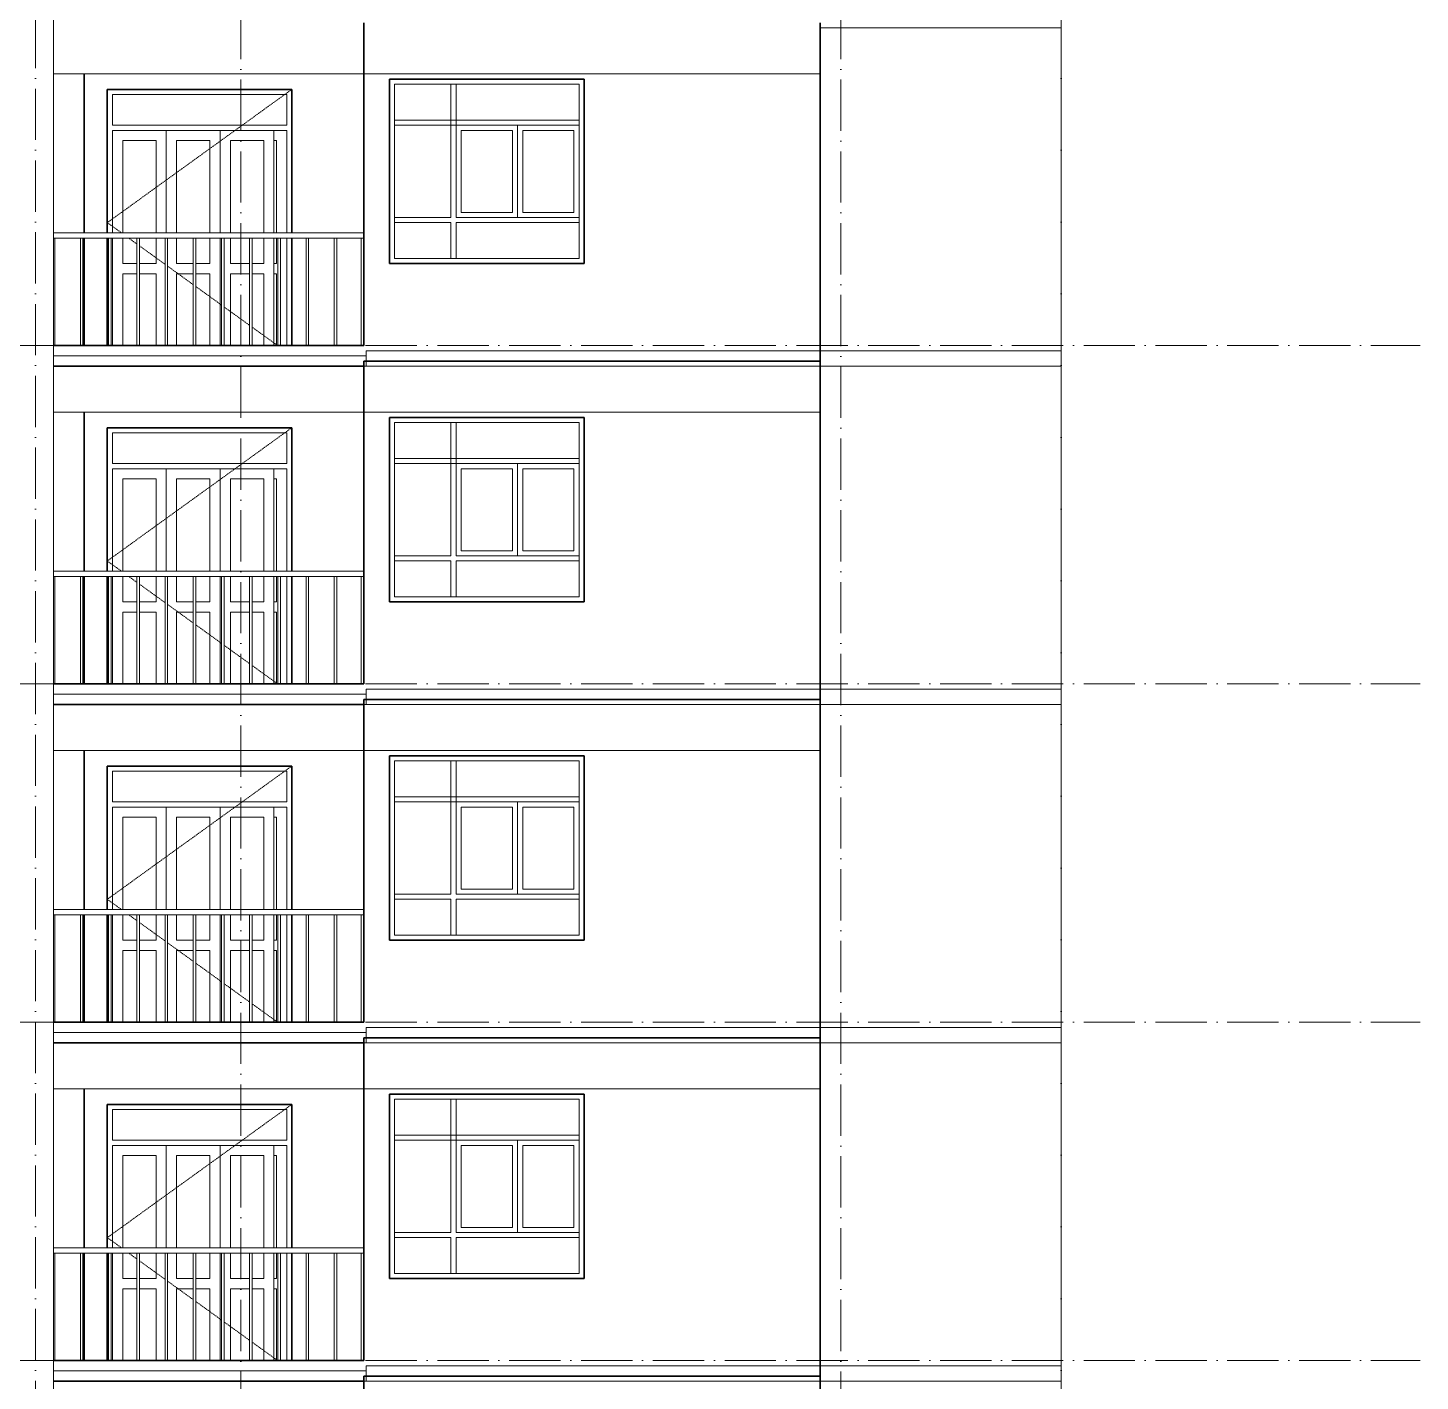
# Model space of a CAD drawing. Header units: millimetres. Extents: x -99196 to 12099, y -10111 to 93550.
# Drawn here: x -1576 to 11999, y 25000 to 38200 of the extents above; entities that cross this region are included whole.
import ezdxf

# ---------------------------------------------------------------- set-up
doc = ezdxf.new("R2010")
doc.units = ezdxf.units.MM
doc.linetypes.add('Dash 1_16__2_', pattern=[3.175, 1.5875, -1.5875])
doc.linetypes.add('Grid Line', pattern=[14, 10, -2, 0, -2])
for name, color, linetype, lineweight in [('CUA', 31, 'Continuous', 9), ('NET CAT', 3, 'Continuous', 5), ('NET CATConcrete', 3, 'Continuous', 5), ('NET THAY 1', 41, 'Continuous', 5), ('NET THAY 2', 55, 'Continuous', 5), ('NET-THAY', 2, 'Continuous', 15), ('TRUC', 225, 'Continuous', 5)]:
    doc.layers.add(name, color=color, linetype=linetype, lineweight=lineweight)

# ---------------------------------------------------------------- blocks, each defined once
blk = doc.blocks.new('ALC1807-ASCENT PLAZA-TANG DIEN HINH-TANG 5_rvt-1-MẶT ĐỨNG 14-1')
at = {"layer": 'NET-THAY', "color": 50, "lineweight": 35}
for p, q in [((1699, 21900), (1699, 25050)), ((1699, 25050), (1899, 25050)), ((6149, 25050), (1899, 25050)), ((6149, 21750), (6149, 25050))]:
    blk.add_line(p, q, dxfattribs=at)
blk = doc.blocks.new('CUA LO GIA - CUA LO GIA 2-194949-MẶT ĐỨNG 14-1')
at = {"layer": 'CUA', "color": 90, "linetype": 'Dash 1_16__2_'}
for p, q in [((-801, 23100), (999, 24400)), ((-801, 23100), (-662, 23000)), ((-593, 22950), (-513, 22892)), ((-488, 22874), (-238, 22694)), ((-213, 22676), (37, 22495)), ((62, 22477), (312, 22297)), ((337, 22278), (587, 22098)), ((612, 22080), (861, 21900))]:
    blk.add_line(p, q, dxfattribs=at)
at = {"layer": 'CUA', "color": 90}
for p, q in [((999, 24400), (-801, 24400)), ((-801, 23000), (-801, 24400)), ((-751, 24350), (-751, 24050)), ((-751, 24350), (949, 24350)), ((949, 24050), (949, 24350)), ((999, 24400), (999, 23000)), ((949, 24050), (-751, 24050)), ((-751, 24000), (949, 24000)), ((-751, 24000), (-751, 23000)), ((-651, 23900), (-651, 23000)), ((-651, 23900), (-326, 23900)), ((-326, 23000), (-326, 23900)), ((-226, 23000), (-226, 24000)), ((299, 24000), (-226, 24000)), ((-126, 23900), (199, 23900)), ((-126, 23900), (-126, 23000)), ((199, 23000), (199, 23900)), ((299, 24000), (299, 23000)), ((824, 24000), (299, 24000)), ((299, 23000), (299, 24000)), ((399, 23900), (399, 23000)), ((399, 23900), (724, 23900)), ((724, 23000), (724, 23900)), ((824, 24000), (824, 23000)), ((824, 23900), (849, 23900)), ((849, 23000), (849, 23900)), ((949, 23000), (949, 24000)), ((-801, 21900), (-801, 22950)), ((-751, 22950), (-751, 21900)), ((-651, 22950), (-651, 22700)), ((-326, 22700), (-326, 22950)), ((-126, 22950), (-126, 22700)), ((199, 22700), (199, 22950)), ((299, 22950), (299, 21900)), ((299, 21900), (299, 22950)), ((399, 22950), (399, 22700)), ((724, 22700), (724, 22950)), ((824, 22950), (824, 21900)), ((849, 22700), (849, 22950)), ((949, 21900), (949, 22950)), ((999, 22950), (999, 21900)), ((-651, 22700), (-513, 22700)), ((-488, 22700), (-326, 22700)), ((-126, 22700), (37, 22700)), ((62, 22700), (199, 22700)), ((399, 22700), (587, 22700)), ((612, 22700), (724, 22700)), ((824, 22700), (849, 22700)), ((-513, 22600), (-651, 22600)), ((-651, 22600), (-651, 21900)), ((-326, 22600), (-488, 22600)), ((-326, 21900), (-326, 22600)), ((-126, 22600), (-126, 21900)), ((37, 22600), (-126, 22600)), ((199, 22600), (62, 22600)), ((199, 21900), (199, 22600)), ((587, 22600), (399, 22600)), ((399, 22600), (399, 21900)), ((724, 22600), (612, 22600)), ((724, 21900), (724, 22600)), ((849, 22600), (824, 22600)), ((849, 21900), (849, 22600))]:
    blk.add_line(p, q, dxfattribs=at)
blk = doc.blocks.new('X-PHONG NGU 2 - X-PHONG NGU 2_Recovery_ 4-220489-MẶT ĐỨNG 14-1')
at = {"layer": 'CUA', "color": 90}
for p, q in [((1949, 24500), (1949, 22700)), ((3849, 24500), (1949, 24500)), ((1999, 24450), (3799, 24450)), ((1999, 22750), (1999, 24450)), ((2599, 24450), (2549, 24450)), ((2549, 24450), (2549, 23150)), ((2599, 23150), (2599, 24450)), ((3799, 24450), (3799, 22750)), ((3849, 22700), (3849, 24500)), ((3799, 24100), (1999, 24100)), ((1999, 24100), (1999, 24050)), ((1999, 24050), (3799, 24050)), ((3199, 24050), (2599, 24050)), ((2599, 24050), (2599, 23150)), ((3199, 23150), (3199, 24050)), ((3799, 24050), (3799, 24100)), ((2649, 23200), (2649, 24000)), ((2649, 24000), (3149, 24000)), ((3149, 24000), (3149, 23200)), ((3249, 24000), (3749, 24000)), ((3249, 23200), (3249, 24000)), ((3749, 24000), (3749, 23200)), ((2549, 23150), (1999, 23150)), ((1999, 23150), (1999, 23100)), ((1999, 23100), (2549, 23100)), ((2549, 23100), (2549, 22750)), ((3799, 23150), (2599, 23150)), ((2599, 23150), (3199, 23150)), ((2599, 22750), (2599, 23100)), ((2599, 23100), (3799, 23100)), ((3149, 23200), (2649, 23200)), ((3749, 23200), (3249, 23200)), ((3799, 23100), (3799, 23150)), ((1949, 22700), (3849, 22700)), ((3799, 22750), (1999, 22750)), ((2549, 22750), (2599, 22750))]:
    blk.add_line(p, q, dxfattribs=at)
blk = doc.blocks.new('Railing - 25mm-77671-MẶT ĐỨNG 14-1')
at = {"layer": 'NET THAY 2', "color": 90, "lineweight": 9}
blk.add_line((-1313, 22950), (-1313, 21900), dxfattribs=at)
blk = doc.blocks.new('Railing - 25mm-V354-MẶT ĐỨNG 14-1')
at = {"layer": 'NET THAY 2', "color": 90, "lineweight": 9}
for p, q in [((-1063, 21900), (-1063, 22950)), ((-1038, 22950), (-1038, 21900))]:
    blk.add_line(p, q, dxfattribs=at)
blk = doc.blocks.new('Railing - 25mm-V355-MẶT ĐỨNG 14-1')
at = {"layer": 'NET THAY 2', "color": 90, "lineweight": 9}
blk.add_line((1674, 21900), (1674, 22950), dxfattribs=at)
blk = doc.blocks.new('Railing - Railing-V368-MẶT ĐỨNG 14-1')
for name, p in [('Railing - 25mm-77671-MẶT ĐỨNG 14-1', (0, 3300)), ('Railing - 25mm-V354-MẶT ĐỨNG 14-1', (0, 3300)), ('Railing - 25mm-V354-MẶT ĐỨNG 14-1', (275, 3300)), ('Railing - 25mm-V354-MẶT ĐỨNG 14-1', (550, 3300)), ('Railing - 25mm-V354-MẶT ĐỨNG 14-1', (825, 3300)), ('Railing - 25mm-V354-MẶT ĐỨNG 14-1', (1100, 3300)), ('Railing - 25mm-V354-MẶT ĐỨNG 14-1', (1375, 3300)), ('Railing - 25mm-V354-MẶT ĐỨNG 14-1', (1650, 3300)), ('Railing - 25mm-V354-MẶT ĐỨNG 14-1', (1925, 3300)), ('Railing - 25mm-V354-MẶT ĐỨNG 14-1', (2200, 3300)), ('Railing - 25mm-V354-MẶT ĐỨNG 14-1', (2475, 3300)), ('Railing - 25mm-V355-MẶT ĐỨNG 14-1', (0, 3300))]:
    blk.add_blockref(name, p)
blk = doc.blocks.new('Top Rail Type - Top Rail_Internal_-224935-MẶT ĐỨNG 14-1')
at = {"layer": 'NET THAY 1', "color": 90, "lineweight": 9}
for p, q in [((1699, 23000), (-1326, 23000)), ((-1326, 22950), (1699, 22950))]:
    blk.add_line(p, q, dxfattribs=at)
blk = doc.blocks.new('ALC1807-ASCENT PLAZA-TANG DIEN HINH-TANG 5_rvt-2-MẶT ĐỨNG 14-1')
at = {"layer": 'NET-THAY', "color": 50, "lineweight": 35}
for p, q in [((1699, 25200), (1699, 28350)), ((1699, 28350), (1899, 28350)), ((6149, 28350), (1899, 28350)), ((6149, 25050), (6149, 28350)), ((-1026, 26300), (-1026, 27850)), ((-801, 26300), (-801, 27700)), ((-801, 27700), (999, 27700)), ((999, 27700), (999, 26300)), ((1949, 26000), (1949, 27800)), ((1949, 27800), (3849, 27800)), ((3849, 27800), (3849, 26000)), ((-1026, 25200), (-1026, 26250)), ((-801, 25200), (-801, 26250)), ((999, 26250), (999, 25200)), ((3849, 26000), (1949, 26000)), ((1699, 25200), (-1326, 25200)), ((-1326, 25000), (1699, 25000)), ((1899, 25050), (1699, 25050)), ((1699, 25000), (1699, 25050)), ((1899, 25050), (6149, 25050))]:
    blk.add_line(p, q, dxfattribs=at)
at = {"color": 50, "lineweight": 35}
for name, p in [('CUA LO GIA - CUA LO GIA 2-194949-MẶT ĐỨNG 14-1', (0, 3300)), ('X-PHONG NGU 2 - X-PHONG NGU 2_Recovery_ 4-220489-MẶT ĐỨNG 14-1', (0, 3300)), ('Top Rail Type - Top Rail_Internal_-224935-MẶT ĐỨNG 14-1', (0, 3300)), ('Railing - Railing-V368-MẶT ĐỨNG 14-1', (0, 0))]:
    blk.add_blockref(name, p, dxfattribs=at)
blk = doc.blocks.new('ALC1807-ASCENT PLAZA-TANG DIEN HINH-TANG 5_rvt-3-MẶT ĐỨNG 14-1')
at = {"layer": 'NET-THAY', "color": 50, "lineweight": 35}
for p, q in [((1699, 28500), (1699, 31650)), ((1699, 31650), (1899, 31650)), ((6149, 31650), (1899, 31650)), ((6149, 28350), (6149, 31650)), ((-1026, 29600), (-1026, 31150)), ((1949, 29300), (1949, 31100)), ((1949, 31100), (3849, 31100)), ((3849, 31100), (3849, 29300)), ((-801, 29600), (-801, 31000)), ((-801, 31000), (999, 31000)), ((999, 31000), (999, 29600)), ((-1026, 28500), (-1026, 29550)), ((-801, 28500), (-801, 29550)), ((999, 29550), (999, 28500)), ((3849, 29300), (1949, 29300)), ((1699, 28500), (-1326, 28500)), ((-1326, 28300), (1699, 28300)), ((1899, 28350), (1699, 28350)), ((1699, 28300), (1699, 28350)), ((1899, 28350), (6149, 28350))]:
    blk.add_line(p, q, dxfattribs=at)
at = {"color": 50, "lineweight": 35}
for name, p in [('X-PHONG NGU 2 - X-PHONG NGU 2_Recovery_ 4-220489-MẶT ĐỨNG 14-1', (0, 6600)), ('CUA LO GIA - CUA LO GIA 2-194949-MẶT ĐỨNG 14-1', (0, 6600)), ('Top Rail Type - Top Rail_Internal_-224935-MẶT ĐỨNG 14-1', (0, 6600)), ('Railing - Railing-V368-MẶT ĐỨNG 14-1', (0, 3300))]:
    blk.add_blockref(name, p, dxfattribs=at)
blk = doc.blocks.new('ALC1807-ASCENT PLAZA-TANG DIEN HINH-TANG 5_rvt-4-MẶT ĐỨNG 14-1')
at = {"layer": 'NET-THAY', "color": 50, "lineweight": 35}
for p, q in [((1699, 31800), (1699, 34950)), ((1699, 34950), (1899, 34950)), ((6149, 34950), (1899, 34950)), ((6149, 31650), (6149, 34950)), ((-1026, 32900), (-1026, 34450)), ((1949, 32600), (1949, 34400)), ((1949, 34400), (3849, 34400)), ((3849, 34400), (3849, 32600)), ((-801, 32900), (-801, 34300)), ((-801, 34300), (999, 34300)), ((999, 34300), (999, 32900)), ((-1026, 31800), (-1026, 32850)), ((-801, 31800), (-801, 32850)), ((999, 32850), (999, 31800)), ((3849, 32600), (1949, 32600)), ((1699, 31800), (-1326, 31800)), ((1899, 31650), (1699, 31650)), ((1699, 31600), (1699, 31650)), ((1899, 31650), (6149, 31650)), ((-1326, 31600), (1699, 31600))]:
    blk.add_line(p, q, dxfattribs=at)
at = {"color": 50, "lineweight": 35}
for name, p in [('X-PHONG NGU 2 - X-PHONG NGU 2_Recovery_ 4-220489-MẶT ĐỨNG 14-1', (0, 9900)), ('CUA LO GIA - CUA LO GIA 2-194949-MẶT ĐỨNG 14-1', (0, 9900)), ('Top Rail Type - Top Rail_Internal_-224935-MẶT ĐỨNG 14-1', (0, 9900)), ('Railing - Railing-V368-MẶT ĐỨNG 14-1', (0, 6600))]:
    blk.add_blockref(name, p, dxfattribs=at)
blk = doc.blocks.new('ALC1807-ASCENT PLAZA-TANG DIEN HINH-TANG 5_rvt-5-MẶT ĐỨNG 14-1')
at = {"layer": 'NET-THAY', "color": 50, "lineweight": 35}
for p, q in [((1699, 35100), (1699, 38250)), ((6149, 34950), (6149, 38250)), ((-1026, 36200), (-1026, 37750)), ((1949, 35900), (1949, 37700)), ((1949, 37700), (3849, 37700)), ((3849, 37700), (3849, 35900)), ((-801, 36200), (-801, 37600)), ((-801, 37600), (999, 37600)), ((999, 37600), (999, 36200)), ((-1026, 35100), (-1026, 36150)), ((-801, 35100), (-801, 36150)), ((999, 36150), (999, 35100)), ((3849, 35900), (1949, 35900)), ((1699, 35100), (-1326, 35100)), ((-1326, 34900), (1699, 34900)), ((1899, 34950), (1699, 34950)), ((1699, 34900), (1699, 34950)), ((1899, 34950), (6149, 34950))]:
    blk.add_line(p, q, dxfattribs=at)
at = {"color": 50, "lineweight": 35}
for name, p in [('X-PHONG NGU 2 - X-PHONG NGU 2_Recovery_ 4-220489-MẶT ĐỨNG 14-1', (0, 13200)), ('CUA LO GIA - CUA LO GIA 2-194949-MẶT ĐỨNG 14-1', (0, 13200)), ('Top Rail Type - Top Rail_Internal_-224935-MẶT ĐỨNG 14-1', (0, 13200)), ('Railing - Railing-V368-MẶT ĐỨNG 14-1', (0, 9900))]:
    blk.add_blockref(name, p, dxfattribs=at)

msp = doc.modelspace()

# ---------------------------------------------------------------- linework, layer by layer
at = {"layer": 'NET CAT'}
for p, q in [((-1325.5, 81250), (-1325.5, -50)), ((6149.5, 38200), (8499.5, 38200)), ((8499.5, 38200), (8499.5, 35050)), ((6149.5, 35050), (6149.5, 37750)), ((8499.5, 35050), (6149.5, 35050)), ((6149.5, 34900), (8499.5, 34900)), ((8499.5, 34900), (8499.5, 31750)), ((6149.5, 31750), (6149.5, 34450)), ((8499.5, 31750), (6149.5, 31750)), ((6149.5, 31600), (8499.5, 31600)), ((8499.5, 31600), (8499.5, 28450)), ((6149.5, 28450), (6149.5, 31150)), ((8499.5, 28450), (6149.5, 28450)), ((6149.5, 28300), (8499.5, 28300)), ((8499.5, 28300), (8499.5, 25150)), ((6149.5, 25150), (6149.5, 27850)), ((8499.5, 25150), (6149.5, 25150))]:
    msp.add_line(p, q, dxfattribs=at)
at = {"layer": 'NET CATConcrete'}
for p, q in [((1724.5, 37750), (-1325.5, 37750)), ((6149.5, 37750), (1724.5, 37750)), ((1724.5, 34900), (-1325.5, 34900)), ((6149.5, 34900), (1724.5, 34900)), ((1724.5, 34450), (-1325.5, 34450)), ((6149.5, 34450), (1724.5, 34450)), ((1724.5, 31600), (-1325.5, 31600)), ((6149.5, 31600), (1724.5, 31600)), ((1724.5, 31150), (-1325.5, 31150)), ((6149.5, 31150), (1724.5, 31150)), ((1724.5, 28300), (-1325.5, 28300)), ((6149.5, 28300), (1724.5, 28300)), ((1724.5, 27850), (-1325.5, 27850)), ((6149.5, 27850), (1724.5, 27850)), ((1724.5, 25000), (-1325.5, 25000)), ((6149.5, 25000), (1724.5, 25000))]:
    msp.add_line(p, q, dxfattribs=at)
at = {"layer": 'NET-THAY', "lineweight": 9}
for p, q in [((1724.5, 35050), (8499.5, 35050)), ((1724.5, 35050), (1724.5, 34900)), ((8499.5, 35050), (8499.5, 34900)), ((-1325.5, 35000), (1724.5, 35000)), ((8499.5, 34900), (-1325.5, 34900)), ((-1325.5, 31700), (1724.5, 31700)), ((1724.5, 31750), (8499.5, 31750)), ((1724.5, 31750), (1724.5, 31600)), ((8499.5, 31750), (8499.5, 31600)), ((8499.5, 31600), (-1325.5, 31600)), ((-1325.5, 28400), (1724.5, 28400)), ((1724.5, 28450), (8499.5, 28450)), ((1724.5, 28450), (1724.5, 28300)), ((8499.5, 28450), (8499.5, 28300)), ((8499.5, 28300), (-1325.5, 28300)), ((1724.5, 25150), (8499.5, 25150)), ((1724.5, 25150), (1724.5, 25000)), ((8499.5, 25150), (8499.5, 25000)), ((-1325.5, 25100), (1724.5, 25100)), ((8499.5, 25000), (-1325.5, 25000))]:
    msp.add_line(p, q, dxfattribs=at)
at = {"layer": 'TRUC', "linetype": 'Grid Line', "ltscale": 50}
for p, q in [((-1500.5, -4900), (-1500.5, 91838.4)), ((499.5, -6911.3), (499.5, 91838.4)), ((6349.5, -6911.3), (6349.5, 91838.4)), ((8499.5, -4900), (8499.5, 91838.4)), ((-99096.4, 35100), (11999.5, 35100)), ((-99096.4, 31800), (11999.5, 31800)), ((-99096.4, 28500), (11999.5, 28500)), ((-99096.4, 25200), (11999.5, 25200))]:
    msp.add_line(p, q, dxfattribs=at)

# ---------------------------------------------------------------- block references
at = {"lineweight": 5}
for name in ['ALC1807-ASCENT PLAZA-TANG DIEN HINH-TANG 5_rvt-5-MẶT ĐỨNG 14-1', 'ALC1807-ASCENT PLAZA-TANG DIEN HINH-TANG 5_rvt-4-MẶT ĐỨNG 14-1', 'ALC1807-ASCENT PLAZA-TANG DIEN HINH-TANG 5_rvt-3-MẶT ĐỨNG 14-1', 'ALC1807-ASCENT PLAZA-TANG DIEN HINH-TANG 5_rvt-2-MẶT ĐỨNG 14-1', 'ALC1807-ASCENT PLAZA-TANG DIEN HINH-TANG 5_rvt-1-MẶT ĐỨNG 14-1']:
    msp.add_blockref(name, (0, 0), dxfattribs=at)

doc.saveas('drawing.dxf')
